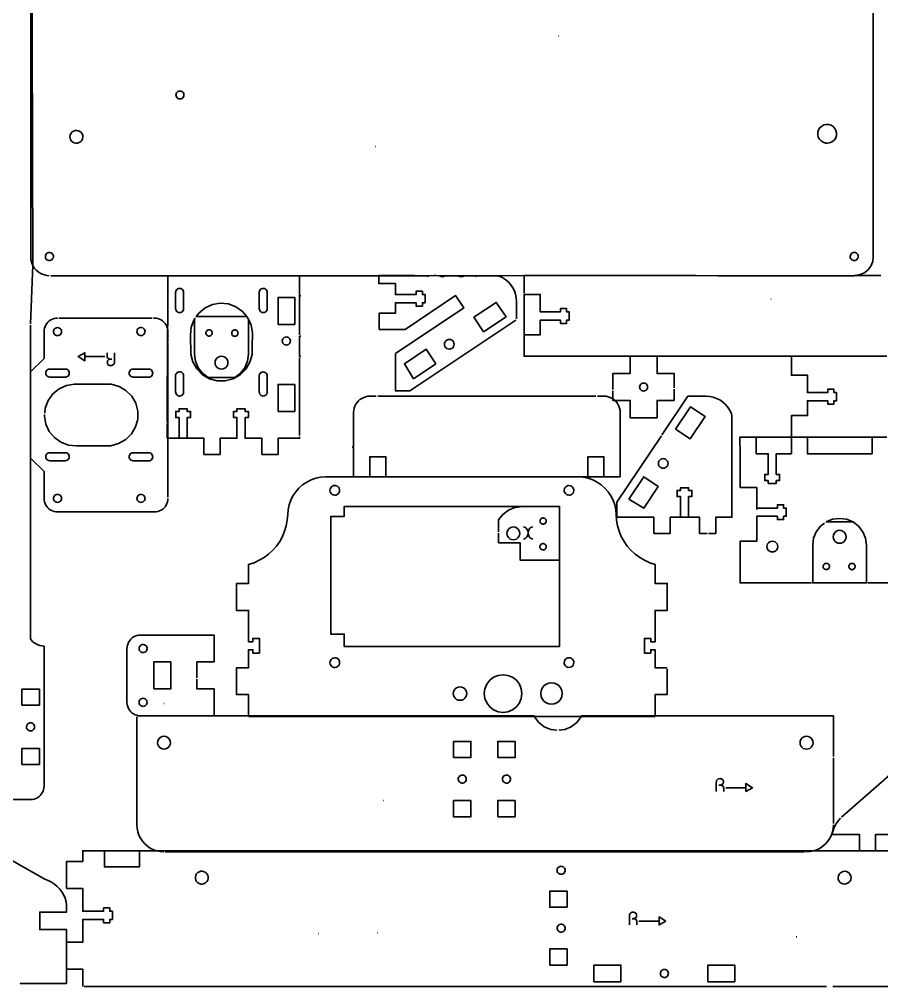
# Model space of a CAD drawing. Extents: x 0 to 1340, y 0 to 600.
# Drawn here: x 803.8 to 1124.2, y 8 to 367.4 of the extents above; entities that cross this region are included whole.
import ezdxf

# ---------------------------------------------------------------- set-up
doc = ezdxf.new("R2010")
doc.units = 0
doc.header["$MEASUREMENT"] = 0
doc.layers.add('LAY001', color=7, linetype='Continuous')

msp = doc.modelspace()

# ---------------------------------------------------------------- linework, layer by layer
at = {"layer": 'LAY001', "color": 7, "lineweight": 35, "flags": 128}
for points in [[(807.975, 574.775), (808.775, 276.05), (808.6, 276.45), (808.3, 277.3), (808.125, 278.175), (808.075, 279.075), (808.075, 279.275), (808.05, 334.7), (808.05, 442.2), (808.05, 452.2), (808.05, 457.2), (808.05, 507.2), (807.975, 574.775), (807.975, 575.275), (807.975, 575.575)], [(1120.875, 472.95), (1121.05, 472.95), (1121.05, 472.45), (1121.05, 444.95), (1121.05, 279.275), (1120.825, 277.45), (1120.1, 275.725), (1118.975, 274.275), (1117.5, 273.15), (1115.8, 272.425), (1114.025, 272.2), (1123.85, 272.2)], [(1004.1, 361.25), (1003.95, 361.25)], [(809.675, 338.225), (809.675, 338.25)], [(936.15, 320.125), (936, 320.125)], [(807.975, 254.25), (808.775, 276.05), (809, 275.65), (809.5, 274.875), (810.075, 274.2), (810.75, 273.625), (811.5, 273.1), (812.325, 272.7), (813.175, 272.425), (814.05, 272.25), (814.95, 272.175)], [(858.975, 272.175), (815.45, 272.175)], [(988.2, 255.65), (948.925, 229.375), (943.525, 229.375), (943.525, 243.225), (968.925, 260.2), (965.875, 264.775), (947.1, 252.225), (937.525, 252.225), (937.525, 258.225), (942.6, 258.225), (943.525, 258.225), (943.525, 261.825), (943.525, 262.125), (951.225, 262.125), (951.225, 260.875), (953.525, 260.875), (953.525, 262.125), (954.525, 262.125), (954.525, 265.125), (953.525, 265.125), (953.525, 266.375), (951.225, 266.375), (951.225, 265.125), (943.525, 265.125), (943.525, 265.425), (943.525, 269.225), (937.325, 269.225), (937.325, 272.175), (955.3, 272.175), (950.65, 272.225), (948.9, 272.225), (948.4, 272.225), (937.325, 272.225), (937.325, 272.175), (935.3, 272.175), (934.8, 272.175), (907.9, 272.175), (907.4, 272.175), (905, 272.175), (875, 272.175), (858.975, 272.175), (858.975, 258.5), (858.975, 254.8), (858.975, 254.7), (858.925, 254.7), (858.9, 252.325), (858.825, 252.7), (858.625, 253.325), (858.325, 253.9), (857.975, 254.45), (857.525, 254.925), (857.05, 255.375), (856.5, 255.725), (855.9, 256.025), (855.3, 256.225), (854.65, 256.35), (854, 256.4), (853.7, 256.4)], [(907.9, 272.175), (907.9, 272.125), (907.9, 264.675), (907.9, 250.175)], [(959.85, 272.175), (960.05, 272.025), (960.475, 271.85), (960.95, 271.775), (961.425, 271.85), (961.85, 272.025), (962.05, 272.175), (959.85, 272.175), (958.4, 272.2), (957.9, 272.2), (955.575, 272.175), (955.3, 272.175)], [(955.575, 272.175), (955.8, 271.775)], [(966.85, 272.175), (962.05, 272.175)], [(973.35, 272.175), (969.05, 272.175)], [(973.1, 271.775), (973.35, 272.175), (979.7, 272.175), (981.525, 272.175)], [(991.325, 272.2), (981.525, 272.175), (981.925, 272.025), (982.3, 271.9), (983.25, 271.45), (983.475, 271.325), (984.575, 270.6), (985.55, 269.725), (986.425, 268.75), (987.15, 267.675), (987.725, 266.5), (988.15, 265.25), (988.4, 263.975), (988.475, 262.675), (988.475, 256.35), (988.475, 256.075)], [(991.325, 265.7), (991.325, 272.2), (998.85, 272.2), (999.35, 272.2), (1004.375, 272.2), (1004.725, 272.2), (1012.6, 272.2), (1016.125, 272.2), (1016.925, 272.2), (1030.1, 272.2), (1042.6, 272.2), (1052.2, 272.2), (1052.7, 272.2), (1055.1, 272.2), (1063.45, 272.175), (1066.875, 272.175), (1113.95, 272.175), (1114.025, 272.2)], [(908.4, 264.675), (907.9, 264.675)], [(991.325, 250.2), (997.325, 250.2), (997.325, 255.7), (1004.825, 255.7), (1004.825, 254.45), (1007.125, 254.45), (1007.125, 255.7), (1008.125, 255.7), (1008.125, 258.7), (1007.125, 258.7), (1007.125, 259.95), (1004.825, 259.95), (1004.825, 258.7), (997.325, 258.7), (997.325, 265.2), (991.325, 265.2), (991.325, 250.2), (991.325, 242.2), (1030.725, 242.2), (1040.725, 242.2)], [(1083.125, 263.45), (1082.975, 263.45)], [(818, 256.4), (817.35, 256.35), (816.7, 256.225), (816.075, 256.025), (815.5, 255.725), (814.95, 255.375), (814.45, 254.925), (814.025, 254.45), (813.675, 253.9), (813.375, 253.325), (813.175, 252.7), (813.05, 252.05), (813, 251.4), (813, 241.4), (808, 236.4)], [(853.2, 256.4), (849.875, 256.4), (849, 256.4), (844.85, 256.4), (843.8, 256.4), (822.825, 256.4), (818.5, 256.4)], [(869.2, 256.525), (868.9, 256.125), (868.725, 255.875), (867.675, 253.05), (867.4, 250.075), (867.475, 243.025), (868.225, 240.125), (869.725, 237.5), (871.825, 235.375), (874.425, 233.85), (877.3, 233.05), (880.325, 233.05), (883.225, 233.8), (885.825, 235.275), (887.975, 237.4), (889.475, 239.975), (890.275, 242.875), (890.3, 245.875), (890.375, 250.875), (889.875, 253.825), (888.9, 255.975), (888.625, 256.55), (888.3, 256.975)], [(888.9, 255.975), (888.9, 242.975), (888.575, 240.375), (887.575, 237.975), (885.975, 235.9), (883.9, 234.325), (873.9, 234.325), (871.85, 235.9), (870.25, 237.975), (869.25, 240.375), (868.9, 242.975), (868.9, 256.125)], [(761.025, 77.525), (808, 77.525), (808.65, 77.55), (809.275, 77.675), (809.9, 77.9), (810.5, 78.175), (811.025, 78.55), (811.525, 78.975), (811.95, 79.475), (812.325, 80.025), (812.6, 80.6), (812.825, 81.225), (812.95, 81.85), (813, 82.525), (813, 84.525), (813, 134.525), (812.2, 134.575), (811.425, 134.725), (810.7, 134.975), (810, 135.325), (809.325, 135.75), (808.75, 136.275), (808.225, 136.85), (808, 137.225), (808, 204.4), (807.975, 211.925), (807.975, 219.75), (807.975, 227.825), (808, 235.9), (808, 236.4), (807.975, 253.75)], [(858.75, 217.7), (858.9, 251.75)], [(858.9, 252.25), (858.85, 252.25), (858.9, 252.25), (858.9, 252.325), (858.9, 252.25), (858.95, 252.05), (859, 251.4), (859, 250.9), (859, 247.7)], [(858.975, 254.7), (858.925, 254.7)], [(908.4, 249.675), (907.9, 249.675), (907.9, 242.175), (908.4, 242.175)], [(859, 247.2), (859, 211.75), (863.15, 211.75)], [(835.625, 242.175), (828.125, 242.175)], [(838.15, 241.175), (837.95, 241.175), (837.7, 241.175), (837.625, 241.175), (837.7, 241.175), (837.4, 241.2), (837.15, 241.25), (836.925, 241.35), (836.725, 241.475), (836.575, 241.65), (836.475, 241.85), (836.4, 242.1), (836.375, 242.375), (836.375, 243.525)], [(837.625, 241.175), (837.325, 241.1), (837.075, 241), (836.875, 240.85), (836.7, 240.675), (836.575, 240.475), (836.5, 240.225), (836.475, 239.95), (836.5, 239.7), (836.55, 239.5), (836.675, 239.275), (836.825, 239.1), (837, 238.975), (837.225, 238.85), (837.475, 238.775), (837.75, 238.75), (838.125, 238.8), (838.425, 238.9), (838.675, 239.05), (838.85, 239.25), (839, 239.475), (839.1, 239.725), (839.175, 240.225), (839.175, 243.525)], [(907.9, 212.75), (907.9, 241.675)], [(1024.325, 229.925), (1024.325, 235.8), (1024.725, 235.8), (1025.225, 235.8), (1030.725, 235.8), (1030.725, 242.2)], [(1090.6, 242.2), (1090.1, 242.2), (1040.725, 242.2), (1040.725, 235.8), (1046.225, 235.8), (1047.125, 235.8), (1047.125, 230.475)], [(1126.125, 242.2), (1091.1, 242.2), (1090.6, 242.2), (1090.6, 235.2), (1096.6, 235.2), (1096.6, 228.7), (1104.1, 228.7), (1104.1, 229.95), (1106.4, 229.95), (1106.4, 228.7), (1107.4, 228.7), (1107.4, 225.7), (1106.4, 225.7), (1106.4, 224.45), (1104.1, 224.45), (1104.1, 225.7), (1096.6, 225.7), (1096.6, 220.2), (1090.6, 220.2), (1090.6, 212.2), (1077.525, 212.2)], [(813.225, 220.55), (813.2, 220.4), (813.175, 220), (813.675, 217.05), (814.9, 214.3), (816.825, 212), (819.275, 210.25), (822.075, 209.2), (825.075, 208.925), (837.8, 209), (840.7, 209.75), (843.325, 211.25), (845.45, 213.35), (846.975, 215.95), (847.65, 218.375), (847.775, 218.825), (847.775, 220.4), (847.775, 221.825), (847.025, 224.75), (845.55, 227.35), (843.425, 229.475), (840.85, 231), (837.95, 231.8), (834.95, 231.825), (824.25, 231.9), (821.3, 231.4), (818.575, 230.15), (816.25, 228.25), (814.5, 225.8), (813.45, 223), (813.275, 221.05)], [(936.4, 227.4), (934, 227.4), (933.225, 227.35), (932.45, 227.175), (931.725, 226.925), (931, 226.575), (930.35, 226.15), (929.775, 225.625), (929.25, 225.05), (928.825, 224.4), (928.475, 223.675), (928.225, 222.95), (928.05, 222.175), (928, 221.4), (928, 208.4), (928, 197.4), (934, 197.4), (934, 204.9), (940, 204.9), (940, 197.4), (1011.5, 197.4), (1013.325, 197.25), (1015.1, 196.875), (1016.825, 196.25), (1018.45, 195.45), (1019.975, 194.425), (1021.325, 193.225), (1022.525, 191.85), (1023.55, 190.35), (1024.375, 188.7), (1024.975, 187), (1025.35, 185.2), (1025.5, 183.4), (1025.65, 181.3), (1026.025, 179.225), (1026.625, 177.2), (1027.425, 175.275), (1028.45, 173.425), (1029.65, 171.7), (1031.025, 170.125), (1032.575, 168.7), (1034.275, 167.45), (1036.075, 166.4), (1038, 165.525), (1040, 164.9), (1040, 158.3), (1040, 157.8), (1044.5, 157.8), (1044.5, 157.3), (1044.5, 147.8), (1040, 147.8), (1040, 136.15), (1038.4, 136.15), (1038.4, 137.4), (1036, 137.4), (1036, 131.9), (1038.4, 131.9), (1038.4, 133.15), (1040, 133.15), (1040, 126.5), (1044.475, 126.5)], [(937, 227.4), (938, 227.4), (1018, 227.4)], [(1018.6, 227.4), (1021, 227.4), (1021.8, 227.35), (1022.575, 227.175), (1023.3, 226.925), (1024, 226.575), (1024.675, 226.15), (1025.25, 225.625), (1025.775, 225.05), (1026.2, 224.4), (1026.55, 223.675), (1026.8, 222.95), (1026.95, 222.175), (1027, 221.4), (1027, 197.4), (1021, 197.4), (1021, 204.9), (1015, 204.9), (1015, 197.4), (1021, 197.4)], [(1047.125, 229.975), (1047.125, 225.8), (1040.725, 225.8), (1040.725, 219.4), (1030.725, 219.4), (1030.725, 225.8), (1024.625, 225.8), (1024.325, 225.8), (1024.325, 226.35), (1024.325, 229.425)], [(1042.625, 213.375), (1042.625, 213.1), (1052.15, 227.35), (1058.975, 227.35), (1060.275, 227.25), (1061.575, 227), (1062.8, 226.575), (1063.975, 226), (1065.075, 225.275), (1066.05, 224.4), (1066.9, 223.425), (1067.625, 222.35), (1067.75, 222.125), (1068.225, 221.175), (1068.35, 220.8), (1068.525, 220.25), (1068.525, 219.05), (1068.525, 202.325), (1068.525, 201.325), (1068.525, 199.925), (1068.525, 199.15), (1068.525, 198.65), (1068.525, 182.375), (1062.525, 182.375), (1062.525, 176.375), (1059.8, 176.375)], [(866.15, 211.75), (872.4, 211.75), (872.4, 205.75), (872.5, 205.75), (872.4, 205.75), (872.5, 205.75), (872.725, 205.75), (875.725, 205.75), (878.4, 205.75), (878.4, 211.75), (884.65, 211.75), (884.65, 219.45), (883.4, 219.45), (883.4, 221.75), (884.65, 221.75), (884.65, 222.75), (887.65, 222.75), (887.65, 221.75), (888.9, 221.75), (888.9, 219.45), (887.65, 219.45), (887.65, 211.75), (893.9, 211.75), (893.9, 205.75), (899.9, 205.75), (899.9, 211.75), (907.9, 211.75), (907.9, 212.25)], [(858.75, 217.2), (858.75, 211.75), (859, 211.75), (859, 189.9)], [(1049.425, 182.375), (1049.125, 182.375), (1047.6, 182.375), (1046.85, 182.375), (1045.525, 182.375), (1045.525, 176.375), (1040.15, 176.375), (1039.525, 176.375), (1039.525, 182.375), (1025.825, 182.375), (1025.825, 187.975), (1042.35, 212.675)], [(1126.1, 212.2), (1121.1, 212.2), (1120.6, 212.2), (1096.6, 212.2), (1096.1, 212.2), (1090.6, 212.2), (1090.6, 206), (1085.3, 206), (1085, 206), (1085, 198.3), (1086.25, 198.3), (1086.25, 196), (1085, 196), (1085, 195), (1082, 195), (1082, 196), (1080.75, 196), (1080.75, 198.3), (1082, 198.3), (1082, 206), (1081.9, 206), (1081.7, 206), (1077.525, 206), (1077.525, 212.2), (1072.525, 212.2), (1071.525, 212.2), (1071.575, 205.675), (1071.55, 199.775), (1071.55, 193.5), (1077.725, 193.5), (1077.725, 185.8), (1085.425, 185.8), (1085.425, 187.05), (1087.725, 187.05), (1087.725, 185.8), (1088.725, 185.8), (1088.725, 182.8), (1087.725, 182.8), (1087.725, 181.55), (1085.425, 181.55), (1085.425, 182.8), (1077.725, 182.8), (1077.725, 181.7), (1077.725, 173.5), (1071.55, 173.5), (1071.55, 158), (1078.325, 158), (1098.025, 158), (1098.1, 158)], [(1120.6, 212.2), (1120.6, 206), (1106.7, 206), (1096.6, 206), (1096.6, 212.2)], [(927.5, 208.4), (928, 208.4)], [(859, 189.4), (858.975, 188.75), (858.85, 188.1), (858.65, 187.475), (858.35, 186.875), (858, 186.325), (857.55, 185.85), (857.075, 185.4), (856.525, 185.05), (855.925, 184.75), (855.3, 184.55), (854.65, 184.425), (854, 184.4), (849, 184.4), (818, 184.4), (817.35, 184.45), (816.7, 184.575), (816.075, 184.775), (815.5, 185.075), (814.95, 185.425), (814.45, 185.875), (814.025, 186.35), (813.675, 186.9), (813.375, 187.475), (813.175, 188.1), (813.05, 188.75), (813, 189.4), (813, 199.4), (808, 204.4)], [(928, 197.4), (917.5, 197.4), (915.7, 197.25), (913.9, 196.875), (912.175, 196.25), (910.55, 195.45), (909.05, 194.425), (907.675, 193.225), (906.475, 191.85), (905.45, 190.35), (904.625, 188.7), (904.025, 187), (903.65, 185.2), (903.5, 183.4), (903.35, 181.3), (902.975, 179.225), (902.375, 177.2), (901.575, 175.275), (900.575, 173.425), (899.35, 171.7), (897.975, 170.125), (896.425, 168.7), (894.75, 167.45), (892.925, 166.4), (891, 165.525), (889, 164.9), (889, 158.3), (889, 157.8), (884.5, 157.8), (884.5, 157.525), (884.5, 157.475), (884.5, 157.525), (884.5, 157.475), (884.5, 157.35), (884.5, 156.55), (884.5, 156.525), (884.5, 156.55), (884.5, 156.525), (884.5, 156.35)], [(940, 197.4), (934, 197.4)], [(1011.5, 197.4), (1015, 197.4)], [(1052.35, 182.375), (1051.35, 182.375), (1049.425, 182.375), (1049.425, 190.075), (1048.175, 190.075), (1048.175, 192.375), (1049.425, 192.375), (1049.425, 193.375), (1052.425, 193.375), (1052.425, 192.375), (1053.675, 192.375), (1053.675, 190.075), (1052.425, 190.075), (1052.425, 182.375), (1052.725, 182.375), (1056.525, 182.375), (1056.525, 176.375), (1059.3, 176.375)], [(1004.5, 166.4), (1004.5, 134.4), (924.5, 134.4), (924.5, 139), (919.65, 139), (919.5, 139), (919.5, 182.7), (924.5, 182.7), (924.5, 186.4), (990.5, 186.4), (989.85, 186.3), (988.075, 186.05), (987.925, 186.05), (985.5, 185.05), (983.425, 183.45), (981.85, 181.4), (981.85, 176.95)], [(981.85, 176.45), (981.85, 172.9), (989.85, 172.9), (989.85, 166.475), (990.5, 166.4), (1004.5, 166.4), (1004.5, 186.4), (990.5, 186.4)], [(1077.725, 185.3), (1077.725, 185.8)], [(1102.9, 180.175), (1101.475, 179.075), (1099.875, 177), (1098.875, 174.575), (1098.525, 172), (1098.525, 158), (1118.525, 158), (1118.525, 172), (1118.2, 174.575), (1117.2, 177), (1115.6, 179.075), (1113.55, 180.65)], [(991.075, 178.9), (991.475, 178.775), (991.85, 178.575), (992.15, 178.3), (992.4, 178), (992.575, 177.65), (992.725, 177.275), (992.8, 176.925), (992.85, 176.925), (992.925, 177.275), (993.05, 177.65), (993.25, 178), (993.5, 178.3), (993.8, 178.575), (994.15, 178.775), (994.575, 178.9)], [(994.575, 174.225), (994.15, 174.35), (993.8, 174.575), (993.5, 174.85), (993.25, 175.15), (993.05, 175.5), (992.925, 175.85), (992.85, 176.225), (992.8, 176.225), (992.725, 175.85), (992.575, 175.5), (992.4, 175.15), (992.15, 174.85), (991.85, 174.575), (991.475, 174.35), (991.075, 174.225)], [(985.425, 175.2), (985.275, 175.2)], [(1145.55, 173), (1145.55, 158), (1119.025, 158)], [(884.5, 156.05), (884.425, 156.05), (884.5, 156.05), (884.5, 147.8), (889, 147.8), (889, 136.15), (890.6, 136.15), (890.6, 137.4), (893, 137.4), (893, 131.9), (890.6, 131.9), (890.6, 133.15), (889, 133.15), (889, 126.5), (885, 126.5), (884.5, 126.5), (884.5, 116.5), (889, 116.5), (889, 116), (889, 108.4), (1040, 108.4), (1040, 116), (1040, 116.5), (1044.45, 116.5), (1044.45, 117), (1044.45, 118.725), (1044.475, 126)], [(869.775, 122.75), (869.775, 128.625), (870.175, 128.625), (870.675, 128.625), (876.175, 128.625), (876.175, 138.625), (848.775, 138.625), (848.125, 138.575), (847.5, 138.45), (846.875, 138.25), (846.275, 137.95), (845.75, 137.575), (845.25, 137.15), (844.825, 136.65), (844.45, 136.125), (844.175, 135.525), (843.95, 134.9), (843.825, 134.275), (843.775, 133.625), (843.775, 113.625), (843.825, 112.975), (843.95, 112.325), (844.175, 111.7), (844.45, 111.125), (844.825, 110.575), (845.25, 110.075), (845.75, 109.65), (846.275, 109.3), (846.875, 109), (847.5, 108.8), (848.125, 108.65), (848.775, 108.625), (847.45, 108.625)], [(926.95, 136.225), (926.95, 136.25)], [(869.775, 122.25), (869.775, 119.175), (869.775, 118.625), (870.1, 118.625), (876.175, 118.625), (876.175, 108.625), (974.2, 108.625), (974.7, 108.625), (994.7, 108.625), (994.95, 108.625), (995.175, 108.225), (996.775, 106.15), (998.825, 104.55), (1001.25, 103.55), (1003.5, 103.275)], [(857.525, 113.25), (857.575, 113.25)], [(1106.25, 68.125), (1106.175, 66.8), (1105.9, 65.525), (1105.5, 64.275), (1104.9, 63.125), (1104.175, 62.025), (1103.325, 61.05), (1102.35, 60.175), (1101.25, 59.45), (1100.075, 58.875), (1098.925, 58.475), (1050.375, 58.5), (1037.45, 58.5), (1037.075, 58.475), (1036.575, 58.475), (991.75, 58.475), (981.625, 58.475), (981.125, 58.475), (961.625, 58.475), (854.875, 58.45), (854.825, 58.475), (853.625, 58.875), (852.45, 59.45), (851.375, 60.175), (850.375, 61.05), (849.525, 62.025), (848.8, 63.125), (848.225, 64.3), (847.8, 65.525), (847.55, 66.825), (847.45, 68.125), (847.45, 108.125)], [(876.175, 108.625), (854.85, 108.625), (854.35, 108.625), (848.775, 108.625)], [(1106.25, 93.45), (1106.25, 108.625), (1102.825, 108.625), (1092.1, 108.625), (1091.6, 108.625), (1077, 108.625), (1063.725, 108.625), (1012.75, 108.625), (1012.5, 108.225), (1010.9, 106.15), (1008.825, 104.55), (1006.425, 103.55), (1004.175, 103.275)], [(1142.05, 99.7), (1109.25, 70.9)], [(1106.25, 68.625), (1106.25, 92.95)], [(1063.7, 82.85), (1063.925, 82.85), (1064.15, 82.85), (1064.225, 82.875), (1064.15, 82.85), (1064.225, 82.875), (1064.525, 82.95), (1064.775, 83.05), (1064.975, 83.175), (1065.15, 83.375), (1065.275, 83.575), (1065.35, 83.825), (1065.375, 84.1), (1065.375, 84.325), (1065.3, 84.55), (1065.175, 84.75), (1065.05, 84.925), (1064.85, 85.075), (1064.625, 85.2), (1064.375, 85.25), (1064.1, 85.275), (1063.725, 85.25), (1063.425, 85.15), (1063.175, 84.975), (1063, 84.775), (1062.85, 84.55), (1062.75, 84.3), (1062.7, 83.825), (1062.7, 80.525)], [(1064.15, 82.85), (1064.45, 82.85), (1064.7, 82.775), (1064.925, 82.7), (1065.125, 82.575), (1065.275, 82.4), (1065.4, 82.2), (1065.45, 81.95), (1065.475, 81.65), (1065.475, 80.525)], [(1066.225, 81.875), (1073.725, 81.875)], [(939.25, 77.2), (939.1, 77.2)], [(1157.625, 58.475), (1147.4, 58.475), (1147.4, 52.475), (1134.4, 52.475), (1134.4, 58.475), (1121.875, 58.475), (1121.875, 64.55), (1128.075, 64.55), (1128.375, 64.55), (1128.375, 72.25), (1127.125, 72.25), (1127.125, 74.55), (1128.375, 74.55), (1128.375, 75.55), (1131.375, 75.55), (1131.375, 74.55), (1132.625, 74.55), (1132.625, 72.25), (1131.375, 72.25), (1131.375, 64.55), (1128.375, 64.55)], [(1108.875, 70.55), (1108.1, 69.725), (1107.75, 69.275), (1107.45, 68.8), (1107.15, 68.3), (1106.875, 67.8), (1106.65, 67.3), (1106.425, 66.775), (1106.25, 66.225), (1106.075, 65.675), (1105.95, 65.125), (1105.875, 64.55), (1115.875, 64.55), (1115.875, 58.475), (1098.925, 58.475), (1098.85, 58.45), (1098.925, 58.475), (1098.85, 58.45), (1097.55, 58.2), (1095.975, 58.125)], [(804.15, 9.175), (804.15, 9.1), (804.15, 9.175), (821.375, 9.175), (821.375, 14.475), (821.375, 15.975), (821.375, 19.675), (821.375, 19.975), (821.375, 20.475), (821.375, 24.475), (821.375, 29.175), (811.375, 29.175), (811.375, 35.675), (821.375, 35.675), (821.375, 38.375), (821.175, 39.5), (820.8, 40.8), (820.3, 42.025), (819.625, 43.175), (818.825, 44.25), (817.9, 45.225), (816.875, 46.1), (815.775, 46.825), (814.575, 47.425), (813.3, 47.875), (783.675, 64.675)], [(857.45, 58.125), (856.15, 58.2), (854.875, 58.45), (854.825, 58.475), (848.4, 58.475), (835.4, 58.475), (835.25, 58.475), (834.75, 58.475), (833.875, 58.475), (827.375, 58.475), (827.375, 54.475), (821.375, 54.475), (821.375, 49.475), (821.375, 44.475), (827.375, 44.475), (827.375, 36.275), (827.375, 35.975), (835.075, 35.975), (835.075, 37.225), (837.375, 37.225), (837.375, 35.975), (838.375, 35.975), (838.375, 32.975), (837.375, 32.975), (837.375, 31.725), (835.075, 31.725), (835.075, 32.975), (827.375, 32.975), (827.375, 32.675), (827.375, 24.475), (821.375, 24.475)], [(835.4, 58.475), (835.4, 52.475), (848.4, 52.475), (848.4, 58.475)], [(857.95, 58.125), (862.275, 58.125), (883.25, 58.125), (884.325, 58.125), (888.45, 58.125), (889.325, 58.125), (1050.475, 58.125), (1052.4, 58.125), (1052.425, 58.125), (1095.475, 58.125)], [(1121.875, 58.475), (1121.375, 58.475), (1118.625, 58.475), (1115.875, 58.475)], [(1004.075, 50.125), (1004.025, 50.15), (1004.075, 50.125), (1004.35, 49.925), (1004.7, 49.775), (1005.1, 49.725), (1005.475, 49.775), (1005.85, 49.925), (1006.15, 50.175), (1006.375, 50.475), (1006.525, 50.85), (1006.575, 51.25), (1006.525, 51.625), (1006.375, 51.975), (1006.125, 52.3), (1005.825, 52.525), (1005.45, 52.675), (1005.05, 52.725), (1004.675, 52.675), (1004.325, 52.525), (1004, 52.275), (1003.775, 51.95), (1003.625, 51.6), (1003.575, 51.2), (1003.625, 50.825), (1003.775, 50.45), (1004.025, 50.15), (1004.075, 50.125), (1004.075, 50.275)], [(813.45, 47.875), (813.3, 47.875)], [(1110.325, 46.075), (1110.375, 46.075)], [(1031.425, 33.225), (1031.65, 33.225), (1031.9, 33.225), (1031.975, 33.25), (1031.9, 33.225), (1031.975, 33.25), (1032.25, 33.3), (1032.5, 33.4), (1032.725, 33.55), (1032.9, 33.725), (1033.025, 33.95), (1033.1, 34.175), (1033.125, 34.45), (1033.1, 34.7), (1033.025, 34.925), (1032.925, 35.125), (1032.775, 35.3), (1032.6, 35.45), (1032.375, 35.55), (1032.125, 35.625), (1031.85, 35.65), (1031.475, 35.6), (1031.175, 35.5), (1030.925, 35.35), (1030.75, 35.15), (1030.6, 34.925), (1030.5, 34.675), (1030.425, 34.175), (1030.425, 30.9)], [(1031.9, 33.225), (1032.175, 33.2), (1032.45, 33.15), (1032.675, 33.05), (1032.875, 32.925), (1033.025, 32.775), (1033.125, 32.55), (1033.2, 32.325), (1033.225, 32.025), (1033.225, 30.9)], [(1033.975, 32.25), (1041.475, 32.25)], [(915.05, 27.7), (914.9, 27.7)], [(937.025, 28), (936.875, 28)], [(1092.6, 26.475), (1092.45, 26.475)], [(827.375, 7.975), (827.375, 14.475), (821.375, 14.475)], [(1103.625, 7.975), (1075.975, 7.975), (1075.35, 7.975), (887.325, 7.975), (886.975, 7.975), (873.775, 7.975), (872.975, 7.975), (827.875, 7.975)], [(1173.375, 7.975), (1166.675, 7.975), (1166.175, 7.975), (1105.975, 7.975)]]:
    msp.add_lwpolyline(points, dxfattribs=at)
for points in [[(863.85, 337.875), (864.2, 338.025), (864.525, 338.275), (864.75, 338.575), (864.9, 338.95), (864.95, 339.325), (864.9, 339.725), (864.75, 340.075), (864.525, 340.4), (864.2, 340.625), (863.85, 340.775), (863.45, 340.825), (863.075, 340.775), (862.7, 340.625), (862.4, 340.4), (862.15, 340.075), (862.025, 339.725), (861.95, 339.325), (862.025, 338.95), (862.15, 338.575), (862.4, 338.275), (862.7, 338.025), (863.075, 337.875), (863.45, 337.825)], [(1104.2, 321.4), (1105.1, 321.6), (1105.9, 322.025), (1106.575, 322.65), (1107.075, 323.4), (1107.35, 324.275), (1107.375, 324.9), (1107.375, 325.2), (1107.175, 326.075), (1106.775, 326.9), (1106.15, 327.575), (1105.375, 328.05), (1104.5, 328.35), (1103.9, 328.375), (1103.6, 328.375), (1102.7, 328.175), (1101.9, 327.75), (1101.225, 327.15), (1100.725, 326.375), (1100.45, 325.5), (1100.425, 324.9), (1100.4, 324.6), (1100.6, 323.7), (1101.025, 322.9), (1101.65, 322.225), (1102.4, 321.725), (1103.275, 321.45), (1103.9, 321.425), (1103.9, 321.475), (1103.9, 321.425)], [(825.475, 321.425), (826.075, 321.625), (826.6, 321.975), (827, 322.45), (827.275, 323.025), (827.4, 323.625), (827.35, 324.225), (827.35, 324.25), (827.35, 324.225), (827.35, 324.25), (827.15, 324.85), (826.8, 325.375), (826.325, 325.775), (825.775, 326.05), (825.15, 326.175), (824.525, 326.15), (823.95, 325.925), (823.425, 325.6), (823, 325.125), (822.725, 324.55), (822.6, 323.95), (822.625, 323.775), (822.65, 323.325), (822.85, 322.725), (823.2, 322.2), (823.675, 321.8), (824.225, 321.525), (824.85, 321.4)], [(815.175, 277.8), (815.55, 277.9), (815.875, 278.1), (816.15, 278.4), (816.35, 278.725), (816.45, 279.125), (816.45, 279.5), (816.325, 279.875), (816.125, 280.225), (815.85, 280.5), (815.5, 280.675), (815.125, 280.775), (814.75, 280.775), (814.35, 280.675), (814.025, 280.475), (813.75, 280.175), (813.55, 279.85), (813.475, 279.45), (813.475, 279.075), (813.575, 278.7), (813.775, 278.35), (814.05, 278.075), (814.4, 277.9), (814.775, 277.8)], [(1114.3, 277.825), (1114.65, 277.95), (1114.975, 278.2), (1115.225, 278.5), (1115.4, 278.85), (1115.45, 279.225), (1115.425, 279.625), (1115.275, 280), (1115.05, 280.3), (1114.75, 280.55), (1114.4, 280.725), (1114, 280.775), (1113.95, 280.775), (1113.625, 280.75), (1113.25, 280.6), (1112.925, 280.375), (1112.675, 280.075), (1112.525, 279.725), (1112.45, 279.35), (1112.5, 278.95), (1112.625, 278.575), (1112.85, 278.275), (1113.15, 278.025), (1113.525, 277.85), (1113.9, 277.775)], [(967.95, 271.775), (967.475, 271.85), (967.05, 272.025), (966.85, 272.175), (969.05, 272.175), (968.85, 272.025), (968.425, 271.85)], [(863.35, 258.45), (863.75, 258.5), (864.1, 258.65), (864.425, 258.9), (864.65, 259.2), (864.8, 259.575), (864.85, 259.95), (864.85, 265.95), (864.8, 266.35), (864.65, 266.7), (864.425, 267.025), (864.1, 267.25), (863.75, 267.4), (863.35, 267.45), (862.975, 267.4), (862.6, 267.25), (862.3, 267.025), (862.05, 266.7), (861.9, 266.35), (861.85, 265.95), (861.85, 259.95), (861.9, 259.575), (862.05, 259.2), (862.3, 258.9), (862.6, 258.65), (862.975, 258.5)], [(894.8, 258.5), (895.15, 258.65), (895.475, 258.9), (895.7, 259.2), (895.85, 259.575), (895.9, 259.95), (895.9, 266.2), (895.775, 266.575), (895.575, 266.9), (895.275, 267.175), (894.925, 267.35), (894.55, 267.45), (894.175, 267.425), (893.8, 267.325), (893.45, 267.1), (893.2, 266.825), (893, 266.475), (892.925, 266.1), (892.9, 259.95), (892.975, 259.575), (893.125, 259.2), (893.35, 258.9), (893.65, 258.65), (894.025, 258.5), (894.4, 258.45)], [(899.9, 254.075), (899.9, 264.075), (906.1, 264.075), (906.1, 254.075)], [(869.525, 256.975), (870.475, 258.3), (872.8, 260.225), (875.525, 261.475), (878.475, 261.95), (881.475, 261.675), (884.275, 260.625), (886.725, 258.875), (888.3, 256.975)], [(976.275, 251.275), (984.6, 256.85), (980.975, 262.25), (972.675, 256.7)], [(818, 249.9), (818.375, 249.95), (818.75, 250.1), (819.05, 250.35), (819.3, 250.65), (819.45, 251), (819.5, 251.4), (819.45, 251.8), (819.3, 252.15), (819.05, 252.45), (818.75, 252.7), (818.375, 252.85), (818, 252.9), (817.6, 252.85), (817.25, 252.7), (816.925, 252.45), (816.7, 252.15), (816.55, 251.8), (816.5, 251.4), (816.55, 251), (816.7, 250.65), (816.925, 250.35), (817.25, 250.1), (817.6, 249.95)], [(849.125, 249.9), (849.5, 250), (849.85, 250.175), (850.15, 250.425), (850.35, 250.775), (850.475, 251.15), (850.5, 251.525), (850.4, 251.925), (850.225, 252.25), (849.95, 252.55), (849.625, 252.75), (849.25, 252.875), (848.875, 252.9), (848.475, 252.8), (848.125, 252.625), (847.85, 252.375), (847.625, 252.025), (847.525, 251.65), (847.5, 251.275), (847.575, 250.875), (847.775, 250.55), (848.025, 250.25), (848.375, 250.05), (848.725, 249.925), (849, 249.9)], [(874.075, 249.725), (873.85, 249.775), (873.675, 249.9), (873.5, 250.025), (873.35, 250.2), (873.225, 250.375), (873.175, 250.6), (873.125, 250.825), (873.15, 251.05), (873.2, 251.275), (873.3, 251.475), (873.425, 251.65), (873.575, 251.8), (873.75, 251.925), (873.975, 252), (874.175, 252.05), (874.425, 252.05), (874.65, 252), (874.85, 251.925), (875.025, 251.8), (875.2, 251.65), (875.325, 251.475), (875.4, 251.275), (875.475, 251.05), (875.45, 250.6), (875.375, 250.375), (875.25, 250.2), (875.125, 250.025), (874.95, 249.9), (874.75, 249.775), (874.525, 249.725), (874.3, 249.7)], [(883.875, 249.675), (883.65, 249.7), (883.425, 249.75), (883.225, 249.875), (883.05, 250), (882.925, 250.175), (882.8, 250.35), (882.725, 250.575), (882.7, 250.8), (882.7, 251.025), (882.75, 251.25), (882.85, 251.45), (882.975, 251.625), (883.15, 251.775), (883.325, 251.9), (883.525, 251.975), (883.75, 252.025), (883.975, 252.025), (884.2, 251.975), (884.425, 251.9), (884.6, 251.775), (884.75, 251.625), (884.875, 251.45), (884.975, 251.25), (885.025, 251.025), (885.05, 250.8), (885, 250.575), (884.925, 250.35), (884.825, 250.175), (884.675, 250), (884.5, 249.875), (884.325, 249.75), (884.1, 249.7)], [(903, 246.4), (903.4, 246.45), (903.75, 246.6), (904.075, 246.85), (904.3, 247.15), (904.45, 247.525), (904.5, 247.9), (904.45, 248.3), (904.3, 248.65), (904.075, 248.975), (903.75, 249.2), (903.4, 249.35), (903, 249.4), (902.625, 249.35), (902.25, 249.2), (901.95, 248.975), (901.725, 248.65), (901.575, 248.3), (901.5, 247.9), (901.575, 247.525), (901.725, 247.15), (901.95, 246.85), (902.25, 246.6), (902.625, 246.45)], [(963.075, 244.95), (962.65, 245.125), (962.275, 245.4), (961.975, 245.775), (961.8, 246.2), (961.75, 246.675), (961.8, 247.15), (961.975, 247.575), (962.275, 247.95), (962.65, 248.225), (963.075, 248.425), (963.55, 248.475), (964, 248.425), (964.45, 248.225), (964.825, 247.95), (965.1, 247.575), (965.275, 247.15), (965.35, 246.675), (965.275, 246.2), (965.1, 245.775), (964.825, 245.4), (964.45, 245.125), (964, 244.95), (963.55, 244.875)], [(958.575, 239.45), (954.95, 244.85), (946.875, 239.45), (950.275, 233.9)], [(828.125, 242.175), (828.125, 243.525), (825.625, 242.175), (828.125, 240.525)], [(879.525, 237.5), (880.1, 237.75), (880.6, 238.125), (881, 238.625), (881.225, 239.2), (881.3, 239.825), (881.225, 240.425), (881, 241.025), (880.6, 241.525), (880.1, 241.9), (879.525, 242.125), (878.9, 242.225), (878.3, 242.125), (877.7, 241.9), (877.225, 241.525), (876.825, 241.025), (876.6, 240.45), (876.5, 239.825), (876.6, 239.2), (876.825, 238.625), (877.225, 238.125), (877.7, 237.75), (878.3, 237.5), (878.9, 237.425)], [(820.85, 234.475), (821.225, 234.5), (821.6, 234.65), (821.925, 234.875), (822.15, 235.2), (822.325, 235.55), (822.375, 235.925), (822.325, 236.325), (822.2, 236.7), (821.95, 237), (821.65, 237.25), (821.3, 237.4), (820.9, 237.475), (815.075, 237.45), (814.7, 237.4), (814.35, 237.25), (814.025, 237.025), (813.8, 236.725), (813.65, 236.35), (813.6, 235.975), (813.65, 235.575), (813.8, 235.225), (814.025, 234.925), (814.35, 234.675), (814.7, 234.525), (815.075, 234.475)], [(851.85, 234.475), (852.225, 234.5), (852.6, 234.65), (852.925, 234.875), (853.15, 235.2), (853.325, 235.55), (853.375, 235.925), (853.325, 236.325), (853.2, 236.7), (852.95, 237), (852.65, 237.25), (852.3, 237.4), (851.9, 237.475), (846.075, 237.45), (845.7, 237.4), (845.35, 237.25), (845.025, 237.025), (844.8, 236.725), (844.65, 236.35), (844.6, 235.975), (844.65, 235.575), (844.8, 235.225), (845.025, 234.925), (845.35, 234.675), (845.7, 234.525), (846.075, 234.475)], [(863.725, 227.5), (864.075, 227.65), (864.4, 227.875), (864.65, 228.175), (864.8, 228.525), (864.85, 228.925), (864.85, 235.05), (864.775, 235.425), (864.575, 235.775), (864.325, 236.05), (864, 236.275), (863.625, 236.4), (863.225, 236.4), (862.85, 236.325), (862.5, 236.15), (862.2, 235.875), (862, 235.55), (861.875, 235.175), (861.85, 228.975), (861.9, 228.6), (862.05, 228.225), (862.275, 227.925), (862.575, 227.675), (862.95, 227.525), (863.325, 227.45)], [(894.4, 227.45), (894.8, 227.5), (895.15, 227.65), (895.475, 227.9), (895.7, 228.2), (895.85, 228.575), (895.9, 228.95), (895.9, 234.9), (895.9, 234.95), (895.9, 234.9), (895.9, 234.95), (895.85, 235.325), (895.7, 235.675), (895.45, 236), (895.15, 236.225), (894.775, 236.375), (894.375, 236.4), (894, 236.35), (893.65, 236.2), (893.325, 235.95), (893.1, 235.625), (892.95, 235.275), (892.9, 234.875), (892.9, 228.95), (892.975, 228.575), (893.125, 228.2), (893.35, 227.9), (893.65, 227.65), (894.025, 227.5)], [(899.9, 221.75), (899.9, 231.75), (906.1, 231.75), (906.1, 221.75)], [(1036.1, 229.325), (1036.475, 229.475), (1036.775, 229.725), (1037.025, 230.025), (1037.175, 230.4), (1037.225, 230.775), (1037.175, 231.175), (1037.025, 231.525), (1036.775, 231.85), (1036.475, 232.075), (1036.1, 232.225), (1035.725, 232.275), (1035.325, 232.225), (1034.975, 232.075), (1034.65, 231.85), (1034.425, 231.525), (1034.275, 231.175), (1034.225, 230.775), (1034.275, 230.4), (1034.425, 230.025), (1034.65, 229.725), (1034.975, 229.475), (1035.325, 229.325), (1035.725, 229.275)], [(1047.6, 215.15), (1053.15, 223.45), (1058.55, 219.85), (1053, 211.525)], [(864.725, 211.775), (863.15, 211.75), (863.15, 219.45), (861.9, 219.45), (861.9, 221.75), (863.15, 221.75), (863.15, 222.75), (866.15, 222.75), (866.15, 221.75), (867.4, 221.75), (867.4, 219.45), (866.15, 219.45), (866.15, 211.75)], [(820.85, 203.4), (821.225, 203.45), (821.6, 203.6), (821.925, 203.825), (822.15, 204.125), (822.325, 204.5), (822.375, 204.875), (822.325, 205.275), (822.2, 205.625), (821.95, 205.95), (821.65, 206.2), (821.3, 206.35), (820.9, 206.4), (815.075, 206.4), (814.7, 206.35), (814.35, 206.2), (814.025, 205.975), (813.8, 205.65), (813.65, 205.3), (813.6, 204.925), (813.65, 204.525), (813.8, 204.175), (814.025, 203.85), (814.35, 203.625), (814.7, 203.475), (815.075, 203.425)], [(851.85, 203.375), (852.225, 203.425), (852.6, 203.575), (852.925, 203.8), (853.15, 204.1), (853.325, 204.45), (853.375, 204.85), (853.325, 205.225), (853.2, 205.6), (852.95, 205.925), (852.65, 206.175), (852.3, 206.325), (851.9, 206.375), (846.075, 206.375), (845.7, 206.325), (845.35, 206.175), (845.025, 205.95), (844.8, 205.625), (844.65, 205.275), (844.6, 204.875), (844.65, 204.5), (844.8, 204.125), (845.025, 203.825), (845.35, 203.6), (845.7, 203.45), (846.075, 203.4)], [(1043.45, 200.675), (1043.9, 200.85), (1044.25, 201.125), (1044.55, 201.5), (1044.725, 201.925), (1044.8, 202.4), (1044.725, 202.875), (1044.55, 203.3), (1044.25, 203.675), (1043.9, 203.95), (1043.45, 204.15), (1043, 204.2), (1042.525, 204.15), (1042.1, 203.95), (1041.725, 203.675), (1041.425, 203.3), (1041.25, 202.875), (1041.2, 202.4), (1041.25, 201.925), (1041.425, 201.5), (1041.725, 201.125), (1042.1, 200.85), (1042.525, 200.675), (1043, 200.6)], [(922.525, 191.425), (922.725, 191.85), (922.8, 192.3), (922.775, 192.775), (922.6, 193.225), (922.325, 193.6), (921.975, 193.9), (921.55, 194.1), (921.1, 194.2), (920.625, 194.15), (920.175, 194), (919.8, 193.725), (919.5, 193.35), (919.3, 192.925), (919.2, 192.475), (919.25, 192), (919.4, 191.575), (919.675, 191.175), (920.025, 190.875), (920.45, 190.675), (920.925, 190.6), (921.4, 190.625), (921.825, 190.8), (922.225, 191.05)], [(1007.9, 190.6), (1008.375, 190.625), (1008.825, 190.775), (1009.2, 191.05), (1009.525, 191.4), (1009.725, 191.825), (1009.8, 192.3), (1009.775, 192.75), (1009.6, 193.2), (1009.35, 193.6), (1008.975, 193.9), (1008.575, 194.1), (1008.1, 194.175), (1007.625, 194.15), (1007.2, 194), (1006.8, 193.725), (1006.5, 193.375), (1006.3, 192.95), (1006.2, 192.475), (1006.25, 192.025), (1006.4, 191.575), (1006.675, 191.175), (1007.025, 190.875), (1007.45, 190.675)], [(1030.2, 189.125), (1035.75, 197.425), (1041.15, 193.825), (1035.75, 185.75)], [(818, 187.9), (818.375, 187.95), (818.75, 188.1), (819.05, 188.35), (819.3, 188.65), (819.45, 189), (819.5, 189.4), (819.45, 189.8), (819.3, 190.15), (819.05, 190.45), (818.75, 190.7), (818.375, 190.85), (818, 190.9), (817.6, 190.85), (817.25, 190.7), (816.925, 190.45), (816.7, 190.15), (816.55, 189.8), (816.5, 189.4), (816.55, 189), (816.7, 188.65), (816.925, 188.35), (817.25, 188.1), (817.6, 187.95)], [(849, 187.9), (849.375, 187.95), (849.75, 188.1), (850.05, 188.35), (850.3, 188.65), (850.45, 189), (850.5, 189.4), (850.45, 189.8), (850.3, 190.15), (850.05, 190.45), (849.75, 190.7), (849.375, 190.85), (849, 190.9), (848.6, 190.85), (848.25, 190.7), (847.925, 190.45), (847.7, 190.15), (847.55, 189.8), (847.5, 189.4), (847.55, 189), (847.7, 188.65), (847.925, 188.35), (848.25, 188.1), (848.6, 187.95)], [(998.125, 179.85), (997.9, 179.925), (997.725, 180.05), (997.55, 180.175), (997.425, 180.35), (997.325, 180.55), (997.25, 180.775), (997.225, 181), (997.25, 181.225), (997.325, 181.45), (997.425, 181.625), (997.55, 181.8), (997.725, 181.95), (997.9, 182.075), (998.125, 182.125), (998.35, 182.175), (998.575, 182.15), (998.8, 182.1), (999, 182), (999.175, 181.875), (999.325, 181.725), (999.45, 181.55), (999.525, 181.325), (999.575, 181.125), (999.575, 180.875), (999.525, 180.65), (999.45, 180.45), (999.325, 180.275), (999.175, 180.1), (999, 179.975), (998.8, 179.9), (998.575, 179.825)], [(1113.55, 180.65), (1111.125, 181.65), (1108.55, 182), (1105.95, 181.65), (1103.55, 180.65)], [(987.975, 174.075), (988.55, 174.3), (989.05, 174.7), (989.425, 175.2), (989.675, 175.775), (989.75, 176.4), (989.675, 177), (989.425, 177.6), (989.05, 178.075), (988.55, 178.475), (987.975, 178.7), (987.35, 178.8), (986.725, 178.7), (986.15, 178.475), (985.65, 178.075), (985.275, 177.6), (985.025, 177), (984.95, 176.4), (985.025, 175.775), (985.275, 175.2), (985.65, 174.7), (986.15, 174.3), (986.725, 174.075), (987.35, 174)], [(992.825, 176.575), (992.85, 176.925), (992.8, 176.925), (992.825, 176.575), (992.85, 176.225), (992.8, 176.225)], [(1109.15, 172.825), (1109.725, 173.075), (1110.225, 173.45), (1110.625, 173.95), (1110.85, 174.525), (1110.925, 175.15), (1110.85, 175.775), (1110.625, 176.35), (1110.225, 176.85), (1109.75, 177.225), (1109.15, 177.475), (1108.55, 177.55), (1107.925, 177.475), (1107.35, 177.225), (1106.85, 176.85), (1106.45, 176.35), (1106.225, 175.775), (1106.125, 175.15), (1106.225, 174.525), (1106.45, 173.95), (1106.85, 173.45), (1107.325, 173.075), (1107.925, 172.825), (1108.525, 172.75)], [(998.325, 170.25), (998.1, 170.3), (997.875, 170.375), (997.7, 170.475), (997.525, 170.625), (997.4, 170.8), (997.3, 170.975), (997.225, 171.2), (997.2, 171.425), (997.225, 171.65), (997.3, 171.875), (997.4, 172.075), (997.525, 172.25), (997.7, 172.375), (997.875, 172.5), (998.1, 172.575), (998.325, 172.6), (998.55, 172.6), (998.775, 172.55), (998.975, 172.45), (999.15, 172.325), (999.3, 172.15), (999.425, 171.975), (999.5, 171.775), (999.55, 171.55), (999.55, 171.325), (999.5, 171.1), (999.425, 170.875), (999.3, 170.7), (999.15, 170.55), (998.975, 170.425), (998.775, 170.325), (998.55, 170.275)], [(1084.05, 169.575), (1084.55, 169.775), (1084.95, 170.075), (1085.275, 170.5), (1085.475, 170.975), (1085.55, 171.5), (1085.475, 172.025), (1085.275, 172.5), (1084.95, 172.9), (1084.55, 173.225), (1084.05, 173.425), (1083.55, 173.5), (1083.025, 173.425), (1082.55, 173.225), (1082.125, 172.9), (1081.8, 172.5), (1081.6, 172.025), (1081.55, 171.5), (1081.6, 170.975), (1081.8, 170.5), (1082.125, 170.075), (1082.55, 169.775), (1083.025, 169.575), (1083.55, 169.5)], [(1103.45, 162.95), (1103.25, 163), (1103.025, 163.075), (1102.85, 163.2), (1102.7, 163.35), (1102.55, 163.525), (1102.475, 163.725), (1102.425, 163.95), (1102.4, 164.175), (1102.425, 164.4), (1102.5, 164.625), (1102.625, 164.8), (1102.775, 164.975), (1102.95, 165.1), (1103.125, 165.2), (1103.35, 165.275), (1103.575, 165.3), (1103.8, 165.275), (1104.025, 165.2), (1104.225, 165.1), (1104.4, 164.975), (1104.525, 164.8), (1104.65, 164.625), (1104.725, 164.4), (1104.75, 164.175), (1104.75, 163.95), (1104.675, 163.725), (1104.6, 163.525), (1104.475, 163.35), (1104.3, 163.2), (1104.125, 163.075), (1103.925, 163), (1103.7, 162.95)], [(1113.025, 162.925), (1112.8, 162.975), (1112.6, 163.05), (1112.425, 163.175), (1112.25, 163.325), (1112.125, 163.5), (1112.025, 163.7), (1111.975, 163.925), (1112, 164.375), (1112.075, 164.6), (1112.2, 164.775), (1112.325, 164.95), (1112.5, 165.075), (1112.7, 165.175), (1112.925, 165.25), (1113.15, 165.275), (1113.375, 165.25), (1113.6, 165.175), (1113.775, 165.075), (1113.95, 164.95), (1114.1, 164.775), (1114.2, 164.6), (1114.275, 164.375), (1114.325, 164.15), (1114.3, 163.925), (1114.25, 163.7), (1114.15, 163.5), (1114.025, 163.325), (1113.875, 163.175), (1113.7, 163.05), (1113.475, 162.975), (1113.25, 162.925)], [(850.1, 132.15), (850.475, 132.275), (850.8, 132.5), (851.05, 132.8), (851.2, 133.15), (851.275, 133.55), (851.25, 133.925), (851.125, 134.3), (850.9, 134.625), (850.6, 134.875), (850.25, 135.05), (849.85, 135.125), (849.475, 135.075), (849.1, 134.95), (848.775, 134.725), (848.525, 134.425), (848.35, 134.075), (848.275, 133.7), (848.325, 133.3), (848.45, 132.925), (848.675, 132.6), (848.975, 132.35), (849.325, 132.2), (849.7, 132.125)], [(922.8, 128.5), (922.7, 128.975), (922.5, 129.375), (922.2, 129.75), (921.8, 130), (921.35, 130.15), (920.9, 130.175), (920.425, 130.1), (920, 129.9), (919.65, 129.575), (919.4, 129.2), (919.25, 128.75), (919.2, 128.275), (919.3, 127.825), (919.5, 127.4), (919.825, 127.05), (920.2, 126.775), (920.65, 126.625), (921.125, 126.6), (921.575, 126.675), (922, 126.9), (922.35, 127.2), (922.625, 127.6), (922.775, 128.025)], [(1008.45, 126.65), (1008.875, 126.825), (1009.25, 127.1), (1009.55, 127.475), (1009.725, 127.9), (1009.8, 128.35), (1009.75, 128.825), (1009.575, 129.275), (1009.3, 129.65), (1008.925, 129.925), (1008.5, 130.125), (1008.025, 130.2), (1007.575, 130.125), (1007.125, 129.975), (1006.75, 129.675), (1006.45, 129.325), (1006.275, 128.875), (1006.2, 128.425), (1006.25, 127.95), (1006.425, 127.525), (1006.7, 127.15), (1007.075, 126.85), (1007.5, 126.65), (1007.975, 126.6)], [(853.775, 118.625), (853.775, 128.625), (860.075, 128.625), (860.075, 118.625)], [(990.5, 116.9), (990.275, 118.7), (989.575, 120.4), (988.45, 121.85), (987, 122.95), (985.325, 123.65), (983.5, 123.9), (981.7, 123.65), (980, 122.95), (978.55, 121.85), (977.45, 120.4), (976.75, 118.7), (976.5, 116.9), (976.75, 115.075), (977.45, 113.4), (978.55, 111.95), (980, 110.825), (981.7, 110.125), (983.5, 109.9), (985.325, 110.125), (987, 110.825), (988.45, 111.95), (989.575, 113.4), (990.275, 115.075)], [(970, 116.9), (969.925, 117.525), (969.675, 118.15), (969.275, 118.65), (968.75, 119.05), (968.15, 119.3), (967.5, 119.4), (966.85, 119.3), (966.25, 119.05), (965.725, 118.65), (965.35, 118.15), (965.1, 117.525), (965, 116.9), (965.1, 116.25), (965.35, 115.65), (965.725, 115.125), (966.25, 114.725), (966.85, 114.475), (967.5, 114.4), (968.15, 114.475), (968.75, 114.725), (969.275, 115.125), (969.675, 115.65), (969.925, 116.25)], [(1005.5, 116.9), (1005.375, 117.925), (1004.975, 118.9), (1004.325, 119.725), (1003.5, 120.35), (1002.55, 120.75), (1001.5, 120.9), (1000.475, 120.75), (999.5, 120.35), (998.675, 119.725), (998.05, 118.9), (997.65, 117.925), (997.5, 116.9), (997.65, 115.85), (998.05, 114.9), (998.675, 114.05), (999.5, 113.425), (1000.475, 113.025), (1001.5, 112.9), (1002.55, 113.025), (1003.5, 113.425), (1004.325, 114.05), (1004.975, 114.9), (1005.375, 115.85)], [(804.75, 112.525), (804.75, 118.525), (811.25, 118.525), (811.25, 112.525)], [(850.175, 112.175), (850.525, 112.325), (850.85, 112.55), (851.075, 112.875), (851.225, 113.225), (851.275, 113.625), (851.225, 114), (851.075, 114.375), (850.85, 114.675), (850.525, 114.925), (850.175, 115.075), (849.775, 115.125), (849.4, 115.075), (849.025, 114.925), (848.725, 114.675), (848.475, 114.375), (848.325, 114), (848.275, 113.625), (848.325, 113.225), (848.475, 112.875), (848.725, 112.55), (849.025, 112.325), (849.4, 112.175), (849.775, 112.125)], [(808.3, 103.05), (808.675, 103.175), (809, 103.4), (809.25, 103.7), (809.425, 104.05), (809.475, 104.45), (809.45, 104.825), (809.325, 105.2), (809.1, 105.525), (808.8, 105.775), (808.45, 105.95), (808.05, 106), (807.675, 105.975), (807.3, 105.85), (806.975, 105.625), (806.725, 105.325), (806.55, 104.975), (806.5, 104.575), (806.525, 104.2), (806.65, 103.825), (806.875, 103.5), (807.175, 103.25), (807.525, 103.075), (807.925, 103.025)], [(857.55, 96.225), (858.175, 96.3), (858.75, 96.55), (859.25, 96.925), (859.625, 97.425), (859.875, 98), (859.95, 98.625), (859.875, 99.25), (859.625, 99.825), (859.25, 100.325), (858.75, 100.7), (858.175, 100.925), (857.55, 101.025), (856.925, 100.925), (856.35, 100.7), (855.85, 100.325), (855.475, 99.825), (855.225, 99.25), (855.15, 98.625), (855.225, 98), (855.475, 97.425), (855.85, 96.925), (856.35, 96.55), (856.925, 96.3)], [(1096.875, 96.3), (1097.45, 96.525), (1097.95, 96.925), (1098.325, 97.425), (1098.575, 98), (1098.65, 98.625), (1098.575, 99.225), (1098.325, 99.825), (1097.95, 100.3), (1097.45, 100.7), (1096.875, 100.925), (1096.25, 101.025), (1095.625, 100.925), (1095.05, 100.7), (1094.55, 100.3), (1094.175, 99.825), (1093.925, 99.225), (1093.85, 98.625), (1093.925, 98), (1094.175, 97.425), (1094.55, 96.925), (1095.05, 96.525), (1095.625, 96.3), (1096.25, 96.225)], [(965.15, 93.125), (965.15, 99.125), (971.55, 99.125), (971.55, 93.125)], [(981.55, 93.125), (981.55, 99.125), (987.95, 99.125), (987.95, 93.125)], [(804.75, 90.525), (804.75, 96.525), (804.9, 96.525), (811.075, 96.525), (811.25, 96.525), (811.25, 90.525), (811.075, 90.525), (804.9, 90.525)], [(967.8, 83.725), (968.175, 83.625), (968.575, 83.625), (968.95, 83.75), (969.3, 83.95), (969.55, 84.225), (969.75, 84.575), (969.85, 84.95), (969.825, 85.35), (969.725, 85.725), (969.525, 86.05), (969.25, 86.325), (968.9, 86.525), (968.525, 86.6), (968.125, 86.6), (967.75, 86.5), (967.425, 86.3), (967.15, 86), (966.95, 85.675), (966.85, 85.275), (966.875, 84.9), (966.975, 84.525), (967.175, 84.175), (967.475, 83.9)], [(986.15, 84.6), (986.25, 85), (986.225, 85.375), (986.1, 85.75), (985.9, 86.075), (985.6, 86.35), (985.275, 86.525), (984.875, 86.6), (984.5, 86.6), (984.125, 86.475), (983.8, 86.275), (983.525, 85.975), (983.35, 85.625), (983.25, 85.25), (983.275, 84.85), (983.4, 84.475), (983.6, 84.15), (983.9, 83.9), (984.25, 83.7), (984.625, 83.625), (985.025, 83.65), (985.375, 83.75), (985.725, 83.975), (985.975, 84.25)], [(1073.725, 80.525), (1076.225, 81.875), (1073.725, 83.525), (1073.725, 81.875)], [(965.15, 71.125), (965.15, 77.125), (971.55, 77.125), (971.55, 71.125)], [(981.55, 71.125), (981.55, 77.125), (987.95, 77.125), (987.95, 71.125)], [(871.875, 46.1), (872.475, 46.25), (873.025, 46.55), (873.475, 47), (873.775, 47.525), (873.95, 48.15), (873.95, 48.775), (873.8, 49.375), (873.5, 49.925), (873.05, 50.375), (872.525, 50.675), (871.9, 50.85), (871.575, 50.85), (871.275, 50.85), (870.675, 50.7), (870.125, 50.4), (869.675, 49.95), (869.375, 49.4), (869.2, 48.8), (869.2, 48.175), (869.35, 47.575), (869.65, 47.025), (870.1, 46.575), (870.65, 46.25), (871.25, 46.1), (871.575, 46.1)], [(1110.95, 46.15), (1111.525, 46.375), (1112.05, 46.75), (1112.425, 47.225), (1112.675, 47.8), (1112.775, 48.425), (1112.7, 49.05), (1112.475, 49.625), (1112.1, 50.15), (1111.625, 50.525), (1111.05, 50.775), (1110.425, 50.875), (1109.8, 50.8), (1109.225, 50.575), (1108.725, 50.2), (1108.325, 49.725), (1108.075, 49.15), (1107.975, 48.525), (1108.05, 47.9), (1108.275, 47.325), (1108.65, 46.825), (1109.125, 46.425), (1109.7, 46.175), (1110.325, 46.075), (1110.375, 46.075)], [(1007.275, 37.475), (1007.275, 43.475), (1000.875, 43.475), (1000.875, 37.475)], [(1043.975, 32.25), (1041.475, 33.9), (1041.475, 32.25), (1041.475, 30.9)], [(1005.225, 28.225), (1005.6, 28.325), (1005.95, 28.5), (1006.25, 28.775), (1006.45, 29.1), (1006.55, 29.475), (1006.575, 29.875), (1006.475, 30.25), (1006.3, 30.6), (1006.025, 30.875), (1005.7, 31.1), (1005.325, 31.2), (1004.925, 31.225), (1004.55, 31.125), (1004.2, 30.95), (1003.925, 30.675), (1003.7, 30.325), (1003.6, 29.95), (1003.575, 29.575), (1003.675, 29.2), (1003.85, 28.85), (1004.125, 28.55), (1004.475, 28.35), (1004.85, 28.25)], [(1007.275, 15.975), (1007.275, 21.975), (1000.875, 21.975), (1000.875, 15.975)], [(1017.275, 9.775), (1017.275, 15.975), (1027.275, 15.975), (1027.275, 9.775)], [(1043.825, 11.425), (1044.2, 11.575), (1044.5, 11.8), (1044.75, 12.125), (1044.9, 12.475), (1044.95, 12.875), (1044.9, 13.25), (1044.75, 13.625), (1044.5, 13.925), (1044.2, 14.175), (1043.825, 14.325), (1043.45, 14.375), (1043.45, 14.425), (1043.45, 14.375), (1043.05, 14.325), (1042.7, 14.175), (1042.375, 13.925), (1042.15, 13.625), (1042, 13.25), (1041.95, 12.875), (1042, 12.475), (1042.15, 12.125), (1042.375, 11.8), (1042.7, 11.575), (1043.05, 11.425), (1043.45, 11.375)], [(1059.6, 9.775), (1059.6, 15.975), (1069.6, 15.975), (1069.6, 9.775)]]:
    msp.add_lwpolyline(points, close=True, dxfattribs=at)

doc.saveas('drawing.dxf')
